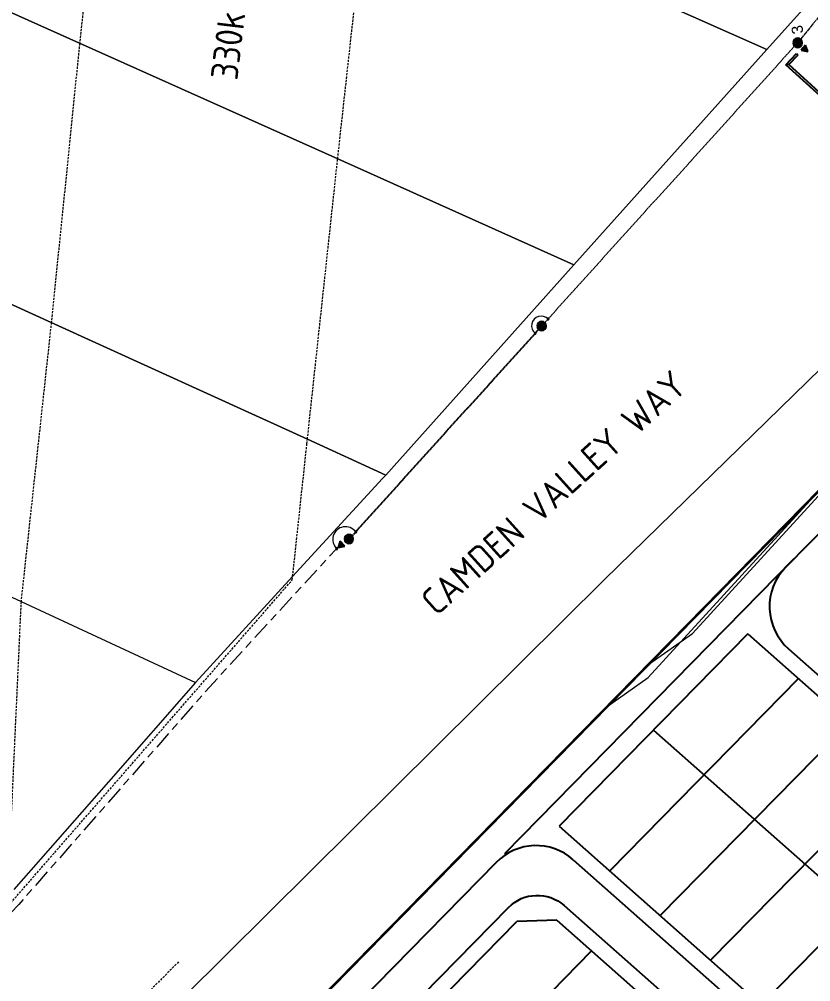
# Model space of a CAD drawing. Extents: x 294483 to 298631, y 6233899 to 6239242.
# Drawn here: x 296102.9 to 296279.4, y 6237020.1 to 6237234.5 of the extents above; entities that cross this region are included whole.
import ezdxf
from ezdxf.enums import TextEntityAlignment as Align

# ---------------------------------------------------------------- set-up
doc = ezdxf.new("R2010")
doc.units = 0
for name, pattern in [('Cable Exist OH', [1, 1, 0]), ('Cable Exist UG', [8.2, 4, -1.2, 1.8, -1.2]), ('DASHED', [0.75, 0.5, -0.25])]:
    doc.linetypes.add(name, pattern=pattern)
for name, color, linetype in [('_User_HV_Exist', 7, 'Continuous'), ('Duct_SP_EXT', 7, 'Continuous'), ('Equip_SP_HV_EXT', 7, 'Continuous'), ('Notes', 7, 'Continuous'), ('SupportsOH_SP_TR_HV_LV_SL_EXT', 7, 'Continuous')]:
    doc.layers.add(name, color=color, linetype=linetype)
for name, color, linetype, lineweight in [('Cadastre Developer_SP_EXT', 9, 'Continuous', 5), ('Cadastre Easements_SP_EXT', 9, 'Continuous', 5), ('Cadastre Land Parcels_SP_EXT', 9, 'Continuous', 5), ('Cadastre Roads_SP_EXT', 94, 'Continuous', 15)]:
    doc.layers.add(name, color=color, linetype=linetype, lineweight=lineweight)
doc.styles.add('POLE_LABEL', font='arial.ttf')
doc.styles.get("Standard").update_dxf_attribs({"font": 'isocp.shx'})

# ---------------------------------------------------------------- blocks, each defined once
blk = doc.blocks.new('POLE_EXT')
blk.add_hatch(color=256).paths.add_polyline_path([(-1, 0, 1), (1, 0, 1)])
blk.add_lwpolyline([(-1, 0, 1), (1, 0, 1)], format="xyb", close=True)
for tag, height, flags, p in [('pNumber', 2.5, 8, (-17.84, 2.07)), ('OWNED_BY', 0.2, 9, (1.35, -0.4)), ('PARENT', 0.2, 9, (1.35, -0.6)), ('SPECIAL_USE', 0.2, 9, (1.35, -0.8)), ('STATE', 0.2, 9, (1.35, -1)), ('USAGE', 0.2, 9, (1.35, -1.2)), ('cLV', 0.2, 9, (1.35, -1.4)), ('hDepth', 0.2, 9, (1.35, -1.6)), ('hDia', 0.2, 9, (1.35, -1.8)), ('cHV', 0.2, 9, (1.35, -2)), ('LBRACKET', 0.2, 9, (1.35, -2.2)), ('LExisting', 0.2, 9, (1.35, -2.4)), ('LANTNUMBER', 0.2, 9, (1.35, -2.6)), ('LOther', 0.2, 9, (1.35, -2.8)), ('LRemove', 0.2, 9, (1.35, -3)), ('LEGEND', 0.2, 9, (1.35, -3.2)), ('cLinedev', 0.2, 9, (1.35, -3.4)), ('LOCATION', 0.2, 9, (1.35, -3.6)), ('pExisting', 0.2, 9, (1.35, -3.8)), ('PFNUMBER', 0.2, 9, (1.35, -4)), ('NEWPFNUMBER', 0.2, 9, (1.35, -4.2)), ('pFooting', 0.2, 9, (1.35, -4.4)), ('pNew', 0.2, 9, (1.35, -4.6)), ('pRelocate', 0.2, 9, (1.35, -5)), ('pRemove', 0.2, 9, (1.35, -5.2)), ('pReplace', 0.2, 9, (1.35, -5.4)), ('pStay', 0.2, 9, (1.35, -5.6)), ('pType', 0.2, 9, (1.35, -5.8)), ('cspan', 0.2, 9, (1.35, -6)), ('STREETNAME', 0.2, 9, (1.35, -6.2)), ('SUBURB', 0.2, 9, (1.35, -6.4)), ('NOTES', 0.2, 9, (1.35, -6.6)), ('MAINTAINED_BY', 0.2, 9, (1.36, -6.81)), ('OPERATED_BY', 0.2, 9, (1.36, -7.01))]:
    blk.add_attdef(tag, text='', height=height, dxfattribs=dict(flags=flags)).set_placement(p, align=Align.MIDDLE_LEFT)
at = {"style": 'POLE_LABEL'}
for tag, height, flags, p in [('ASSET_NUM', 2.5, 8, (2, 2)), ('STRUCTURE_PLANT_NUMBER', 0.2, 9, (1.35, 0.03)), ('STREET_CODE', 0.2, 9, (1.35, -0.2))]:
    blk.add_attdef(tag, text='', height=height, dxfattribs=dict(at, flags=flags)).set_placement(p, align=Align.MIDDLE_LEFT)
at = {"flags": 1}
blk.add_attdef('Z', (1.35, -7.33), '', height=0.2, dxfattribs=at)
blk = doc.blocks.new('UGOH_EXT')
blk.add_hatch(color=256).paths.add_polyline_path([(-0.75, 1.7), (0.75, 1.7), (0, 3)])
for p, q in [((0, 3), (-0.75, 1.7)), ((0.75, 1.7), (0, 3)), ((-0.75, 1.7), (0.75, 1.7))]:
    blk.add_line(p, q)
for tag, flags, p in [('CONSTRUCTED_VOLTAGE', 9, (1.5, 0)), ('STATE', 9, (1.5, -0.6)), ('ACTUAL_STATUS', 9, (1.5, -1.6)), ('TYPE', 1, (1.5, -2)), ('OPERATING_VOLTAGE', 9, (1.5, -0.2)), ('ORIENTATION', 9, (1.5, -0.4)), ('USAGE', 9, (1.5, -0.8)), ('OWNED_BY', 9, (1.5, -1)), ('OPERATED_BY', 9, (1.5, -1.2)), ('MAINTAINED_BY', 9, (1.5, -1.4)), ('NUMBER_OF_PHASES', 9, (1.5, -1.8))]:
    blk.add_attdef(tag, text='', height=0.2, dxfattribs=dict(flags=flags)).set_placement(p, align=Align.MIDDLE_LEFT)
blk = doc.blocks.new('BOND POINT')
blk.add_hatch(color=256).paths.add_polyline_path([(-1, 0, 1), (1, 0, 1)])
blk.add_lwpolyline([(-1, 0, 1), (1, 0, 1)], format="xyb", close=True)

msp = doc.modelspace()

# ---------------------------------------------------------------- linework, layer by layer
at = {"layer": '_User_HV_Exist', "color": 7, "linetype": 'Cable Exist OH', "lineweight": 0, "flags": 128}
msp.add_lwpolyline([(296372.10343, 6237355.41245), (296343.94024, 6237316.59822), (296310.71921, 6237271.28816), (296276.46842, 6237229.30062)], dxfattribs=at)
at = {"layer": '_User_HV_Exist', "color": 7, "linetype": 'Cable Exist OH', "lineweight": 0}
msp.add_lwpolyline([(296276.45179, 6237229.28195), (296219.39146, 6237166.16576)], dxfattribs=at)
at = {"layer": '_User_HV_Exist', "color": 7, "linetype": 'Cable Exist OH', "flags": 128}
msp.add_lwpolyline([(296219.39146, 6237166.16576), (296176.37216, 6237118.58069)], dxfattribs=at)
at = {"layer": '_User_HV_Exist', "color": 7, "linetype": 'Cable Exist UG', "lineweight": 0, "flags": 128}
msp.add_lwpolyline([(296174.99209, 6237117.65486), (296173.48822, 6237116.40779), (296173.48822, 6237116.40779), (296166.0884, 6237108.34365), (296144.4334, 6237084.74564), (296102.83801, 6237037.3043), (296102.83801, 6237037.3043), (296098.03109, 6237032.30226), (296062.93379, 6236995.77789), (296060.80376, 6236992.16164)], dxfattribs=at)
at = {"layer": 'Cadastre Developer_SP_EXT', "linetype": 'DASHED'}
msp.add_lwpolyline([(296138.44995, 6237024.49105), (296083.96995, 6236969.76921)], dxfattribs=at)
at = {"layer": 'Cadastre Easements_SP_EXT', "linetype": 'DASHED'}
msp.add_lwpolyline([(296101.96298, 6237038.6959), (296142.91492, 6237085.65692), (296163.79805, 6237109.60606), (296163.87791, 6237110.37191), (296167.06206, 6237139.9181), (296167.17091, 6237140.94493), (296173.91794, 6237203.41406), (296180.94801, 6237267.17491), (296181.0151, 6237267.6471), (296190.03002, 6237329.97211), (296197.85106, 6237398.00194), (296136.40811, 6237402.99609), (296133.19192, 6237356.83598), (296123.27892, 6237292.78299), (296116.37998, 6237229.20695), (296110.06404, 6237166.99599), (296103.31009, 6237104.80104), (296100.37891, 6237041.16506), (296095.86798, 6237034.38103), (296095.56004, 6237031.35204), (296101.96298, 6237038.6959)], close=True, dxfattribs=at)
at = {"layer": 'Cadastre Land Parcels_SP_EXT', "linetype": 'Continuous'}
for points in [[(296294.131, 6237255.14893), (296307.73007, 6237273.74612), (296190.03003, 6237329.97169), (296133.19241, 6237356.83629), (296032.38316, 6237404.48599), (296005.60716, 6237393.82707), (295975.06404, 6237358.59676), (296123.27893, 6237292.7833), (296180.94838, 6237267.17506), (296269.62029, 6237227.79973), (296294.131, 6237255.14893)], [(296269.62002, 6237227.8), (296180.94803, 6237267.17497), (296123.27902, 6237292.78304), (295975.06404, 6237358.59702), (295933.82004, 6237311.036), (296116.37998, 6237229.20696), (296173.91799, 6237203.41401), (296226.59797, 6237179.79997), (296269.62002, 6237227.8)], [(296226.59797, 6237179.79997), (296173.91799, 6237203.41401), (296116.37998, 6237229.20696), (295933.82004, 6237311.036), (295894.26902, 6237265.42598), (296110.06402, 6237166.99598), (296167.17097, 6237140.94501), (296184.62797, 6237132.98297), (296226.59797, 6237179.79997)], [(296163.87801, 6237110.37203), (296183.90602, 6237132.19796), (296184.62797, 6237132.98297), (296167.17097, 6237140.94501), (296110.06402, 6237166.99598), (295894.26902, 6237265.42598), (295854.62198, 6237219.98901), (296103.31002, 6237104.80098), (296142.22301, 6237086.77397), (296163.87801, 6237110.37203)], [(295984.50697, 6236779.32796), (296011.55504, 6236821.721), (296017.553, 6236831.12003), (296036.08704, 6236860.16503), (296076.90801, 6236911.47497), (296119.15503, 6236964.57498), (296139.29302, 6236985.092), (296146.459, 6236992.39101), (296294.62098, 6237143.32999), (296283.61597, 6237159.01698), (296281.67998, 6237156.72298), (296233.432, 6237109.66996), (296120.86604, 6236998.11099), (296103.29597, 6236980.69798), (296062.42597, 6236938.55599), (295994.464, 6236836.39596), (295989.474, 6236828.42703), (295980.741, 6236814.48099), (295967.32001, 6236793.04204), (295773.89498, 6236489.31599), (295796.59902, 6236484.80696), (295984.50697, 6236779.32796)], [(296284.91181, 6237133.43868), (296233.46725, 6237081.02926), (296243.17571, 6237087.86161), (296284.91181, 6237133.43868)]]:
    msp.add_lwpolyline(points, close=True, dxfattribs=at)
at = {"layer": 'Cadastre Roads_SP_EXT', "linetype": 'Continuous'}
for points in [[(296062.42639, 6236938.5565), (296103.29632, 6236980.69821), (296120.86642, 6236998.11113), (296233.43214, 6237109.67025), (296281.67966, 6237156.72335), (296283.6163, 6237159.01692), (296361.32006, 6237249.74586)], [(296184.613, 6237132.9898), (296184.6282, 6237132.98315), (296183.90604, 6237132.19767), (296163.87786, 6237110.37246), (296142.22334, 6237086.77452), (296122.80217, 6237064.62408), (296101.72986, 6237040.59096)]]:
    msp.add_lwpolyline(points, dxfattribs=at)
at = {"layer": 'Duct_SP_EXT', "ltscale": 2}
for p, q in [((296273.80542, 6237224.41567), (296276.22382, 6237226.93657)), ((296276.22382, 6237226.93657), (296276.39701, 6237226.77042)), ((296274.49343, 6237224.43948), (296276.5702, 6237226.60427)), ((296276.5702, 6237226.60427), (296276.39701, 6237226.77042)), ((296273.80542, 6237224.41567), (296274.14942, 6237224.42757)), ((296323.52245, 6237179.29502), (296273.80542, 6237224.41567)), ((296274.49343, 6237224.43948), (296274.14942, 6237224.42757)), ((296324.19648, 6237179.33151), (296274.49343, 6237224.43948))]:
    msp.add_line(p, q, dxfattribs=at)
at = {"layer": 'Equip_SP_HV_EXT', "lineweight": 0}
for centre, radius, start, end in [((296219.31146, 6237166.23923), 2.15144, 44.9909942, 230.7786088), ((296175.66011, 6237118.61416), 2.84408, 36.7212909, 225.96555)]:
    msp.add_arc(centre, radius, start, end, dxfattribs=at)
at = {"layer": 'Notes'}
for p, q in [((296150.53132, 6236996.25486), (296313.80775, 6237162.59641)), ((296273.77876, 6237112.39415), (296315.86539, 6237155.27084)), ((296211.17483, 6237048.61498), (296275.70774, 6237114.35933)), ((296265.40113, 6237097.57802), (296223.31445, 6237054.70127)), ((296265.40113, 6237097.57802), (296339.81427, 6237031.75401)), ((296274.41744, 6237094.27524), (296342.13322, 6237034.37555)), ((296276.65143, 6237087.62628), (296234.56476, 6237044.74953)), ((296287.90174, 6237077.67454), (296245.81506, 6237034.79779)), ((296244.35779, 6237076.13965), (296323.10993, 6237006.47747)), ((296299.15204, 6237067.7228), (296257.06537, 6237024.84605)), ((296310.40235, 6237057.77106), (296268.31567, 6237014.89431)), ((296223.31445, 6237054.70127), (296295.66643, 6236990.70051)), ((296226.44846, 6237047.25618), (296295.83641, 6236985.87733)), ((296180.87561, 6236999.9026), (296213.84351, 6237033.48939)), ((296222.78886, 6237033.80471), (296213.84351, 6237033.48939)), ((296222.78886, 6237033.80471), (296285.71557, 6236978.14131)), ((296188.45516, 6236984.06987), (296230.54184, 6237026.94662))]:
    msp.add_line(p, q, dxfattribs=at)
at = {"layer": 'Notes', "lineweight": 9}
for p, q in [((296243.30719, 6237090.83578), (296294.66482, 6237143.13572)), ((296252.99759, 6237097.64399), (296294.66482, 6237143.13572)), ((296243.30719, 6237090.83578), (296252.99759, 6237097.64399)), ((296119.18356, 6236964.43476), (296243.30719, 6237090.83578))]:
    msp.add_line(p, q, dxfattribs=at)
at = {"layer": 'Notes'}
for points in [[(296209.24586, 6237046.6498), (296167.15918, 6237003.77305, 0.42948945), (296167.79786, 6236985.65414), (296178.51209, 6236976.1766, -0.429489449), (296178.97194, 6236963.13098), (296151.22686, 6236934.86505, 0.165267096), (296136.01902, 6236903.26361), (296110.93381, 6236696.87948, -0.413833945), (296100.92522, 6236689.02976), (296074.51347, 6236692.20527, -0.115297848), (296055.05468, 6236699.2915)], [(296177.64002, 6237001.60269), (296212.01081, 6237036.6187, -0.399100917), (296224.39668, 6237037.0553), (296288.82343, 6236980.065, -0.429489449), (296289.28328, 6236967.01939), (296266.86883, 6236944.18416, 0.165242912), (296251.80113, 6236912.87769)]]:
    msp.add_lwpolyline(points, format="xyb", dxfattribs=at)
for centre, start, end in [((296282.6994, 6237103.63788), 135.5327778, 228.5048281), ((296218.1665, 6237037.89353), 48.5048281, 135.5327778)]:
    msp.add_arc(centre, 12.5, start, end, dxfattribs=at)

# ---------------------------------------------------------------- block references
at = {"layer": 'Equip_SP_HV_EXT', "linetype": 'Cable Exist UG', "lineweight": 0}
for p, rotation in [((296276.46247, 6237229.30087), 229.4441177319036), ((296176.26514, 6237118.7822), 131.4233095961406)]:
    msp.add_blockref('UGOH_EXT', p, dxfattribs=dict(at, rotation=rotation))
at = {"layer": 'Equip_SP_HV_EXT', "linetype": 'Cable Exist UG', "lineweight": 0, "xscale": 0.15, "yscale": 0.15, "zscale": 0.15}
for p in [(296220.833, 6237167.76028), (296217.95107, 6237164.57249), (296177.93979, 6237120.3147), (296173.68322, 6237116.56949)]:
    msp.add_blockref('BOND POINT', p, dxfattribs=at)
at = {"layer": 'SupportsOH_SP_TR_HV_LV_SL_EXT'}
ref = msp.add_blockref('POLE_EXT', (296276.46842, 6237229.30062), dxfattribs=dict(at, zscale=2))
ref.add_attrib('ASSET_NUM', '3', dxfattribs={"height": 2.5, "rotation": 100, "style": 'POLE_LABEL', "oblique": 360}).set_placement((296276.22497, 6237233.18432), align=Align.MIDDLE_RIGHT)
at = {"layer": 'SupportsOH_SP_TR_HV_LV_SL_EXT', "zscale": 2}
for p in [(296276.45179, 6237229.28195), (296219.3915, 6237166.16573), (296176.4062, 6237118.72794)]:
    msp.add_blockref('POLE_EXT', p, dxfattribs=at)

# ---------------------------------------------------------------- texts
at = {"layer": 'Cadastre Roads_SP_EXT'}
for s, rotation, p in [('330kV TRANSGID CORRIDOR', 83.1045488, (296151.5452, 6237220.78176)), ('CAMDEN VALLEY WAY', 42.0955407, (296195.9763, 6237101.3797))]:
    msp.add_text(s, height=6, rotation=rotation, dxfattribs=at).set_placement(p)

doc.saveas('drawing.dxf')
